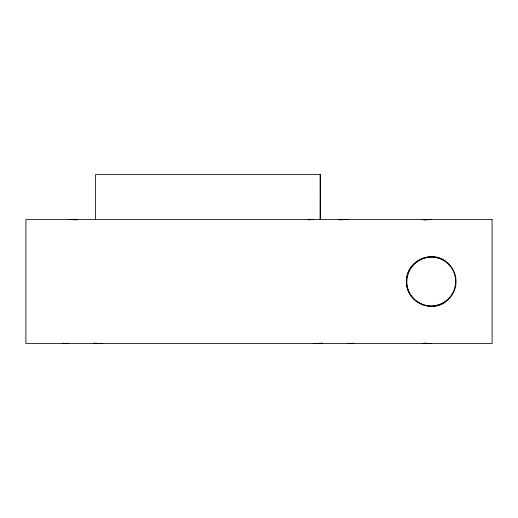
<?xml version="1.0" encoding="UTF-8"?>
<svg xmlns="http://www.w3.org/2000/svg" width="518" height="518" viewBox="0 0 518 518"><rect width="100%" height="100%" fill="white"/><g stroke="black" fill="none" stroke-linecap="round" stroke-linejoin="round"><path stroke-width="0.78" d="M445.836 301.58C430.607 313.707 405.626 300.977 406.481 281.533C405.626 262.089 430.607 249.359 445.836 261.48M422.481 343.492L424.786 343.156L427.985 343.492M422.481 219.567L424.786 219.91L427.985 219.567M320.241 174.508L320.241 219.567L320.26 174.508L95.552 174.508L95.552 219.567M431.267 343.492A61.959 61.959 0 0 1 425.505 343.227M424.786 219.91A61.959 61.959 0 0 1 431.267 219.567M339.044 219.904A24.501 2.428 -5.7 0 1 348.031 219.574M353.742 343.149A24.501 2.428 5.7 0 1 348.031 343.479M308.016 219.904A24.501 2.428 5.7 0 1 313.727 219.574M322.72 343.149A24.501 2.428 -5.7 0 1 313.727 343.479M68.376 219.574A24.501 2.428 5.7 0 1 77.363 219.904M68.376 343.479A24.501 2.428 -5.7 0 1 62.665 343.149M102.681 343.479A24.501 2.428 5.7 0 1 93.687 343.149M492.1 219.567L25.9 219.567L25.9 343.492L492.1 343.492L492.1 219.567M415.669 300.79A24.786 24.786 0 0 0 455.743 285.412A24.786 24.786 0 0 0 422.384 258.391A24.786 24.786 0 0 0 415.669 300.79M437.432 305.083A24.488 24.262 -45 0 0 448.549 264.245A24.488 24.262 -45 0 0 407.718 275.362A24.488 24.262 -45 0 0 437.432 305.083"/></g></svg>
